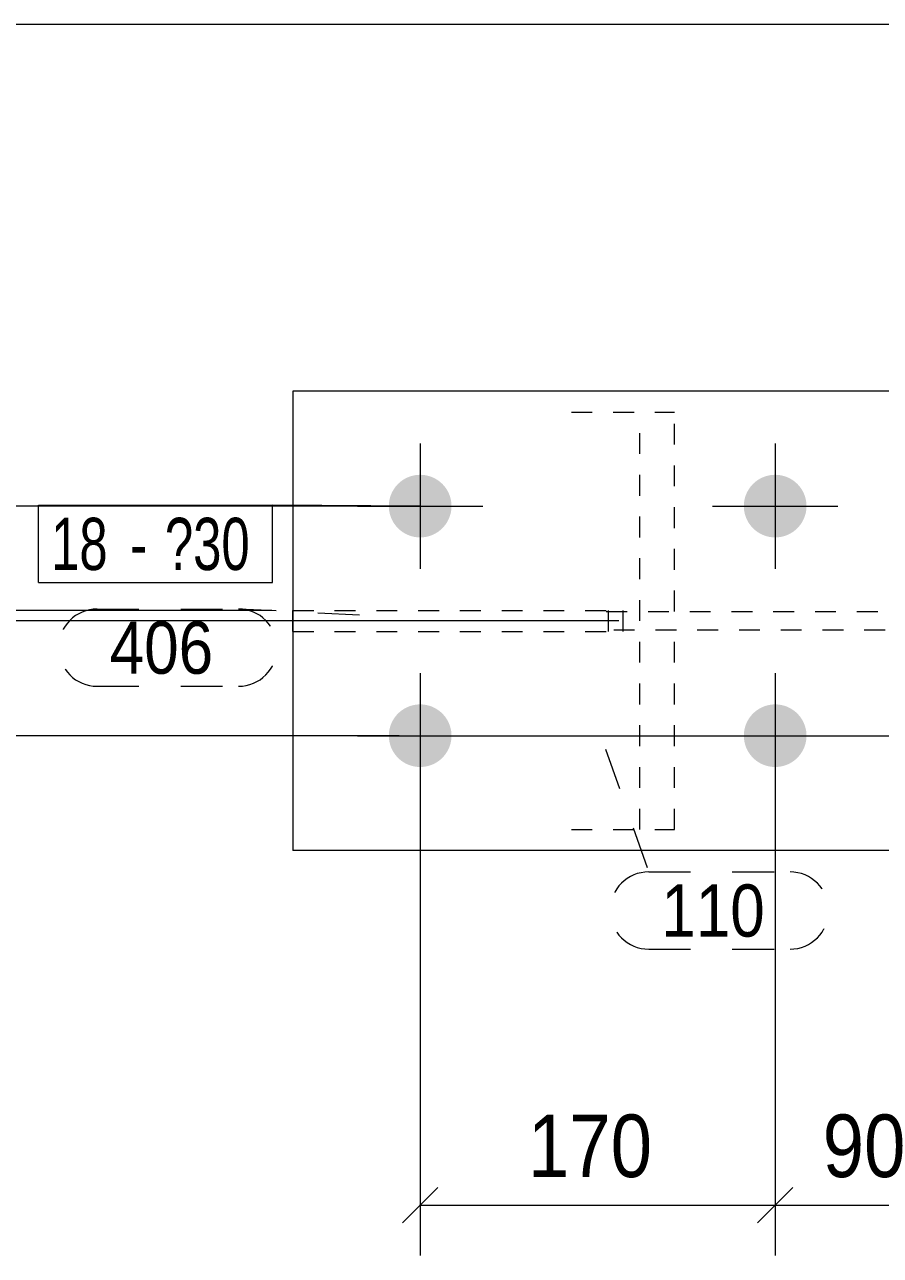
# Model space of a CAD drawing. Header units: millimetres. Extents: x 2 to 579, y 1 to 825.
# Drawn here: x 180.6 to 221.6, y 766 to 825 of the extents above; entities that cross this region are included whole.
import ezdxf

# ---------------------------------------------------------------- set-up
doc = ezdxf.new("R2010")
doc.units = ezdxf.units.MM
for name, pattern in [('XKITLINE00', [0]), ('XKITLINE01', [4, 1, -1, 1, -1]), ('XKITLINE02', [4, 2, -2]), ('XKITLINE03', [6, 3, -1, 1, -1])]:
    doc.linetypes.add(name, pattern=pattern)
for name, color, linetype, lineweight in [('Bolt', 3, 'Continuous', 0), ('BoltMark', 7, 'Continuous', 0), ('Dimensions', 7, 'Continuous', 0), ('DrawingSheet', 5, 'Continuous', 0), ('Part', 2, 'Continuous', 0), ('PartMark', 7, 'Continuous', 0)]:
    doc.layers.add(name, color=color, linetype=linetype, lineweight=lineweight)
doc.styles.add('ARIAL', font='ARIAL.TTF')
doc.styles.add('ARIAL_NARROW', font='ARIALN.TTF')

# ---------------------------------------------------------------- blocks, each defined once
blk = doc.blocks.new('*A92')
at = {"layer": 'Bolt'}
for points in [[(199.608, 803.43), (199.645, 803.428), (199.681, 803.426), (199.718, 803.423), (199.755, 803.419), (199.791, 803.414), (199.827, 803.408), (199.864, 803.401), (199.9, 803.394), (199.935, 803.385), (199.971, 803.376), (200.006, 803.366), (200.041, 803.355), (200.076, 803.343), (200.111, 803.33), (200.145, 803.316), (200.179, 803.302), (200.212, 803.286), (200.245, 803.27), (200.278, 803.253), (200.31, 803.235), (200.342, 803.217), (200.373, 803.198), (200.404, 803.177), (200.435, 803.157), (200.465, 803.135), (200.494, 803.113), (200.523, 803.09), (200.551, 803.066), (200.578, 803.042), (200.605, 803.017), (200.632, 802.991), (200.657, 802.965), (200.682, 802.938), (200.707, 802.91), (200.73, 802.882), (200.753, 802.853), (200.776, 802.824), (200.797, 802.794), (200.818, 802.764), (200.838, 802.733), (200.858, 802.701), (200.876, 802.67), (200.894, 802.637), (200.911, 802.605), (200.927, 802.572), (200.942, 802.538), (200.957, 802.504), (200.97, 802.47), (200.983, 802.436), (200.995, 802.401), (201.006, 802.366), (201.017, 802.33), (201.026, 802.295), (201.035, 802.259), (201.042, 802.223), (201.049, 802.187), (201.055, 802.15), (201.06, 802.114), (201.064, 802.077), (201.067, 802.041), (201.069, 802.004), (201.07, 801.967), (201.071, 801.93), (201.07, 801.893), (201.069, 801.857), (201.067, 801.82), (201.064, 801.783), (201.06, 801.747), (201.055, 801.71), (201.049, 801.674), (201.042, 801.638), (201.035, 801.602), (201.026, 801.566), (201.017, 801.53), (201.006, 801.495), (200.995, 801.46), (200.983, 801.425), (200.97, 801.39), (200.957, 801.356), (200.942, 801.322), (200.927, 801.289), (200.911, 801.256), (200.894, 801.223), (200.876, 801.191), (200.858, 801.159), (200.838, 801.128), (200.818, 801.097), (200.797, 801.067), (200.776, 801.037), (200.753, 801.007), (200.73, 800.979), (200.707, 800.951), (200.682, 800.923), (200.657, 800.896), (200.632, 800.87), (200.605, 800.844), (200.578, 800.819), (200.551, 800.794), (200.523, 800.771), (200.494, 800.748), (200.465, 800.725), (200.435, 800.704), (200.404, 800.683), (200.373, 800.663), (200.342, 800.644), (200.31, 800.625), (200.278, 800.607), (200.245, 800.59), (200.212, 800.574), (200.179, 800.559), (200.145, 800.544), (200.111, 800.531), (200.076, 800.518), (200.041, 800.506), (200.006, 800.495), (199.971, 800.485), (199.935, 800.475), (199.9, 800.467), (199.864, 800.459), (199.827, 800.452), (199.791, 800.447), (199.755, 800.442), (199.718, 800.438), (199.681, 800.434), (199.645, 800.432), (199.608, 800.431), (199.571, 800.43), (199.534, 800.431), (199.497, 800.432), (199.461, 800.434), (199.424, 800.438), (199.387, 800.442), (199.351, 800.447), (199.315, 800.452), (199.278, 800.459), (199.242, 800.467), (199.206, 800.475), (199.171, 800.485), (199.136, 800.495), (199.1, 800.506), (199.066, 800.518), (199.031, 800.531), (198.997, 800.544), (198.963, 800.559), (198.93, 800.574), (198.897, 800.59), (198.864, 800.607), (198.832, 800.625), (198.8, 800.644), (198.768, 800.663), (198.738, 800.683), (198.707, 800.704), (198.677, 800.725), (198.648, 800.748), (198.619, 800.771), (198.591, 800.794), (198.564, 800.819), (198.537, 800.844), (198.51, 800.87), (198.485, 800.896), (198.46, 800.923), (198.435, 800.951), (198.411, 800.979), (198.388, 801.007), (198.366, 801.037), (198.345, 801.067), (198.324, 801.097), (198.304, 801.128), (198.284, 801.159), (198.266, 801.191), (198.248, 801.223), (198.231, 801.256), (198.215, 801.289), (198.2, 801.322), (198.185, 801.356), (198.171, 801.39), (198.159, 801.425), (198.147, 801.46), (198.136, 801.495), (198.125, 801.53), (198.116, 801.566), (198.107, 801.602), (198.1, 801.638), (198.093, 801.674), (198.087, 801.71), (198.082, 801.747), (198.078, 801.783), (198.075, 801.82), (198.073, 801.857), (198.071, 801.893), (198.071, 801.93), (198.071, 801.967), (198.073, 802.004), (198.075, 802.041), (198.078, 802.077), (198.082, 802.114), (198.087, 802.15), (198.093, 802.187), (198.1, 802.223), (198.107, 802.259), (198.116, 802.295), (198.125, 802.33), (198.136, 802.366), (198.147, 802.401), (198.159, 802.436), (198.171, 802.47), (198.185, 802.504), (198.2, 802.538), (198.215, 802.572), (198.231, 802.605), (198.248, 802.637), (198.266, 802.67), (198.284, 802.701), (198.304, 802.733), (198.324, 802.764), (198.345, 802.794), (198.366, 802.824), (198.388, 802.853), (198.411, 802.882), (198.435, 802.91), (198.46, 802.938), (198.485, 802.965), (198.51, 802.991), (198.537, 803.017), (198.564, 803.042), (198.591, 803.066), (198.619, 803.09), (198.648, 803.113), (198.677, 803.135), (198.707, 803.157), (198.738, 803.177), (198.768, 803.198), (198.8, 803.217), (198.832, 803.235), (198.864, 803.253), (198.897, 803.27), (198.93, 803.286), (198.963, 803.302), (198.997, 803.316), (199.031, 803.33), (199.066, 803.343), (199.1, 803.355), (199.136, 803.366), (199.171, 803.376), (199.206, 803.385), (199.242, 803.394), (199.278, 803.401), (199.315, 803.408), (199.351, 803.414), (199.387, 803.419), (199.424, 803.423), (199.461, 803.426), (199.497, 803.428), (199.534, 803.43), (199.571, 803.43)], [(216.608, 803.43), (216.645, 803.428), (216.681, 803.426), (216.718, 803.423), (216.755, 803.419), (216.791, 803.414), (216.827, 803.408), (216.864, 803.401), (216.9, 803.394), (216.935, 803.385), (216.971, 803.376), (217.006, 803.366), (217.041, 803.355), (217.076, 803.343), (217.111, 803.33), (217.145, 803.316), (217.179, 803.302), (217.212, 803.286), (217.245, 803.27), (217.278, 803.253), (217.31, 803.235), (217.342, 803.217), (217.373, 803.198), (217.404, 803.177), (217.435, 803.157), (217.465, 803.135), (217.494, 803.113), (217.523, 803.09), (217.551, 803.066), (217.578, 803.042), (217.605, 803.017), (217.632, 802.991), (217.657, 802.965), (217.682, 802.938), (217.707, 802.91), (217.73, 802.882), (217.753, 802.853), (217.776, 802.824), (217.797, 802.794), (217.818, 802.764), (217.838, 802.733), (217.858, 802.701), (217.876, 802.67), (217.894, 802.637), (217.911, 802.605), (217.927, 802.572), (217.942, 802.538), (217.957, 802.504), (217.97, 802.47), (217.983, 802.436), (217.995, 802.401), (218.006, 802.366), (218.017, 802.33), (218.026, 802.295), (218.035, 802.259), (218.042, 802.223), (218.049, 802.187), (218.055, 802.15), (218.06, 802.114), (218.064, 802.077), (218.067, 802.041), (218.069, 802.004), (218.07, 801.967), (218.071, 801.93), (218.07, 801.893), (218.069, 801.857), (218.067, 801.82), (218.064, 801.783), (218.06, 801.747), (218.055, 801.71), (218.049, 801.674), (218.042, 801.638), (218.035, 801.602), (218.026, 801.566), (218.017, 801.53), (218.006, 801.495), (217.995, 801.46), (217.983, 801.425), (217.97, 801.39), (217.957, 801.356), (217.942, 801.322), (217.927, 801.289), (217.911, 801.256), (217.894, 801.223), (217.876, 801.191), (217.858, 801.159), (217.838, 801.128), (217.818, 801.097), (217.797, 801.067), (217.776, 801.037), (217.753, 801.007), (217.73, 800.979), (217.707, 800.951), (217.682, 800.923), (217.657, 800.896), (217.632, 800.87), (217.605, 800.844), (217.578, 800.819), (217.551, 800.794), (217.523, 800.771), (217.494, 800.748), (217.465, 800.725), (217.435, 800.704), (217.404, 800.683), (217.373, 800.663), (217.342, 800.644), (217.31, 800.625), (217.278, 800.607), (217.245, 800.59), (217.212, 800.574), (217.179, 800.559), (217.145, 800.544), (217.111, 800.531), (217.076, 800.518), (217.041, 800.506), (217.006, 800.495), (216.971, 800.485), (216.935, 800.475), (216.9, 800.467), (216.864, 800.459), (216.827, 800.452), (216.791, 800.447), (216.755, 800.442), (216.718, 800.438), (216.681, 800.434), (216.645, 800.432), (216.608, 800.431), (216.571, 800.43), (216.534, 800.431), (216.497, 800.432), (216.461, 800.434), (216.424, 800.438), (216.387, 800.442), (216.351, 800.447), (216.315, 800.452), (216.278, 800.459), (216.242, 800.467), (216.206, 800.475), (216.171, 800.485), (216.136, 800.495), (216.1, 800.506), (216.066, 800.518), (216.031, 800.531), (215.997, 800.544), (215.963, 800.559), (215.93, 800.574), (215.897, 800.59), (215.864, 800.607), (215.832, 800.625), (215.8, 800.644), (215.768, 800.663), (215.738, 800.683), (215.707, 800.704), (215.677, 800.725), (215.648, 800.748), (215.619, 800.771), (215.591, 800.794), (215.564, 800.819), (215.537, 800.844), (215.51, 800.87), (215.485, 800.896), (215.46, 800.923), (215.435, 800.951), (215.411, 800.979), (215.388, 801.007), (215.366, 801.037), (215.345, 801.067), (215.324, 801.097), (215.304, 801.128), (215.284, 801.159), (215.266, 801.191), (215.248, 801.223), (215.231, 801.256), (215.215, 801.289), (215.2, 801.322), (215.185, 801.356), (215.171, 801.39), (215.159, 801.425), (215.147, 801.46), (215.136, 801.495), (215.125, 801.53), (215.116, 801.566), (215.107, 801.602), (215.1, 801.638), (215.093, 801.674), (215.087, 801.71), (215.082, 801.747), (215.078, 801.783), (215.075, 801.82), (215.073, 801.857), (215.071, 801.893), (215.071, 801.93), (215.071, 801.967), (215.073, 802.004), (215.075, 802.041), (215.078, 802.077), (215.082, 802.114), (215.087, 802.15), (215.093, 802.187), (215.1, 802.223), (215.107, 802.259), (215.116, 802.295), (215.125, 802.33), (215.136, 802.366), (215.147, 802.401), (215.159, 802.436), (215.171, 802.47), (215.185, 802.504), (215.2, 802.538), (215.215, 802.572), (215.231, 802.605), (215.248, 802.637), (215.266, 802.67), (215.284, 802.701), (215.304, 802.733), (215.324, 802.764), (215.345, 802.794), (215.366, 802.824), (215.388, 802.853), (215.411, 802.882), (215.435, 802.91), (215.46, 802.938), (215.485, 802.965), (215.51, 802.991), (215.537, 803.017), (215.564, 803.042), (215.591, 803.066), (215.619, 803.09), (215.648, 803.113), (215.677, 803.135), (215.707, 803.157), (215.738, 803.177), (215.768, 803.198), (215.8, 803.217), (215.832, 803.235), (215.864, 803.253), (215.897, 803.27), (215.93, 803.286), (215.963, 803.302), (215.997, 803.316), (216.031, 803.33), (216.066, 803.343), (216.1, 803.355), (216.136, 803.366), (216.171, 803.376), (216.206, 803.385), (216.242, 803.394), (216.278, 803.401), (216.315, 803.408), (216.351, 803.414), (216.387, 803.419), (216.424, 803.423), (216.461, 803.426), (216.497, 803.428), (216.534, 803.43), (216.571, 803.43)], [(199.608, 792.43), (199.645, 792.428), (199.681, 792.426), (199.718, 792.423), (199.755, 792.419), (199.791, 792.414), (199.827, 792.408), (199.864, 792.401), (199.9, 792.394), (199.935, 792.385), (199.971, 792.376), (200.006, 792.366), (200.041, 792.355), (200.076, 792.343), (200.111, 792.33), (200.145, 792.316), (200.179, 792.302), (200.212, 792.286), (200.245, 792.27), (200.278, 792.253), (200.31, 792.235), (200.342, 792.217), (200.373, 792.198), (200.404, 792.177), (200.435, 792.157), (200.465, 792.135), (200.494, 792.113), (200.523, 792.09), (200.551, 792.066), (200.578, 792.042), (200.605, 792.017), (200.632, 791.991), (200.657, 791.965), (200.682, 791.938), (200.707, 791.91), (200.73, 791.882), (200.753, 791.853), (200.776, 791.824), (200.797, 791.794), (200.818, 791.764), (200.838, 791.733), (200.858, 791.701), (200.876, 791.67), (200.894, 791.637), (200.911, 791.605), (200.927, 791.572), (200.942, 791.538), (200.957, 791.504), (200.97, 791.47), (200.983, 791.436), (200.995, 791.401), (201.006, 791.366), (201.017, 791.33), (201.026, 791.295), (201.035, 791.259), (201.042, 791.223), (201.049, 791.187), (201.055, 791.15), (201.06, 791.114), (201.064, 791.077), (201.067, 791.041), (201.069, 791.004), (201.07, 790.967), (201.071, 790.93), (201.07, 790.893), (201.069, 790.857), (201.067, 790.82), (201.064, 790.783), (201.06, 790.747), (201.055, 790.71), (201.049, 790.674), (201.042, 790.638), (201.035, 790.602), (201.026, 790.566), (201.017, 790.53), (201.006, 790.495), (200.995, 790.46), (200.983, 790.425), (200.97, 790.39), (200.957, 790.356), (200.942, 790.322), (200.927, 790.289), (200.911, 790.256), (200.894, 790.223), (200.876, 790.191), (200.858, 790.159), (200.838, 790.128), (200.818, 790.097), (200.797, 790.067), (200.776, 790.037), (200.753, 790.007), (200.73, 789.979), (200.707, 789.951), (200.682, 789.923), (200.657, 789.896), (200.632, 789.87), (200.605, 789.844), (200.578, 789.819), (200.551, 789.794), (200.523, 789.771), (200.494, 789.748), (200.465, 789.725), (200.435, 789.704), (200.404, 789.683), (200.373, 789.663), (200.342, 789.644), (200.31, 789.625), (200.278, 789.607), (200.245, 789.59), (200.212, 789.574), (200.179, 789.559), (200.145, 789.544), (200.111, 789.531), (200.076, 789.518), (200.041, 789.506), (200.006, 789.495), (199.971, 789.485), (199.935, 789.475), (199.9, 789.467), (199.864, 789.459), (199.827, 789.452), (199.791, 789.447), (199.755, 789.442), (199.718, 789.438), (199.681, 789.434), (199.645, 789.432), (199.608, 789.431), (199.571, 789.43), (199.534, 789.431), (199.497, 789.432), (199.461, 789.434), (199.424, 789.438), (199.387, 789.442), (199.351, 789.447), (199.315, 789.452), (199.278, 789.459), (199.242, 789.467), (199.206, 789.475), (199.171, 789.485), (199.136, 789.495), (199.1, 789.506), (199.066, 789.518), (199.031, 789.531), (198.997, 789.544), (198.963, 789.559), (198.93, 789.574), (198.897, 789.59), (198.864, 789.607), (198.832, 789.625), (198.8, 789.644), (198.768, 789.663), (198.738, 789.683), (198.707, 789.704), (198.677, 789.725), (198.648, 789.748), (198.619, 789.771), (198.591, 789.794), (198.564, 789.819), (198.537, 789.844), (198.51, 789.87), (198.485, 789.896), (198.46, 789.923), (198.435, 789.951), (198.411, 789.979), (198.388, 790.007), (198.366, 790.037), (198.345, 790.067), (198.324, 790.097), (198.304, 790.128), (198.284, 790.159), (198.266, 790.191), (198.248, 790.223), (198.231, 790.256), (198.215, 790.289), (198.2, 790.322), (198.185, 790.356), (198.171, 790.39), (198.159, 790.425), (198.147, 790.46), (198.136, 790.495), (198.125, 790.53), (198.116, 790.566), (198.107, 790.602), (198.1, 790.638), (198.093, 790.674), (198.087, 790.71), (198.082, 790.747), (198.078, 790.783), (198.075, 790.82), (198.073, 790.857), (198.071, 790.893), (198.071, 790.93), (198.071, 790.967), (198.073, 791.004), (198.075, 791.041), (198.078, 791.077), (198.082, 791.114), (198.087, 791.15), (198.093, 791.187), (198.1, 791.223), (198.107, 791.259), (198.116, 791.295), (198.125, 791.33), (198.136, 791.366), (198.147, 791.401), (198.159, 791.436), (198.171, 791.47), (198.185, 791.504), (198.2, 791.538), (198.215, 791.572), (198.231, 791.605), (198.248, 791.637), (198.266, 791.67), (198.284, 791.701), (198.304, 791.733), (198.324, 791.764), (198.345, 791.794), (198.366, 791.824), (198.388, 791.853), (198.411, 791.882), (198.435, 791.91), (198.46, 791.938), (198.485, 791.965), (198.51, 791.991), (198.537, 792.017), (198.564, 792.042), (198.591, 792.066), (198.619, 792.09), (198.648, 792.113), (198.677, 792.135), (198.707, 792.157), (198.738, 792.177), (198.768, 792.198), (198.8, 792.217), (198.832, 792.235), (198.864, 792.253), (198.897, 792.27), (198.93, 792.286), (198.963, 792.302), (198.997, 792.316), (199.031, 792.33), (199.066, 792.343), (199.1, 792.355), (199.136, 792.366), (199.171, 792.376), (199.206, 792.385), (199.242, 792.394), (199.278, 792.401), (199.315, 792.408), (199.351, 792.414), (199.387, 792.419), (199.424, 792.423), (199.461, 792.426), (199.497, 792.428), (199.534, 792.43), (199.571, 792.43)], [(216.608, 792.43), (216.645, 792.428), (216.681, 792.426), (216.718, 792.423), (216.755, 792.419), (216.791, 792.414), (216.827, 792.408), (216.864, 792.401), (216.9, 792.394), (216.935, 792.385), (216.971, 792.376), (217.006, 792.366), (217.041, 792.355), (217.076, 792.343), (217.111, 792.33), (217.145, 792.316), (217.179, 792.302), (217.212, 792.286), (217.245, 792.27), (217.278, 792.253), (217.31, 792.235), (217.342, 792.217), (217.373, 792.198), (217.404, 792.177), (217.435, 792.157), (217.465, 792.135), (217.494, 792.113), (217.523, 792.09), (217.551, 792.066), (217.578, 792.042), (217.605, 792.017), (217.632, 791.991), (217.657, 791.965), (217.682, 791.938), (217.707, 791.91), (217.73, 791.882), (217.753, 791.853), (217.776, 791.824), (217.797, 791.794), (217.818, 791.764), (217.838, 791.733), (217.858, 791.701), (217.876, 791.67), (217.894, 791.637), (217.911, 791.605), (217.927, 791.572), (217.942, 791.538), (217.957, 791.504), (217.97, 791.47), (217.983, 791.436), (217.995, 791.401), (218.006, 791.366), (218.017, 791.33), (218.026, 791.295), (218.035, 791.259), (218.042, 791.223), (218.049, 791.187), (218.055, 791.15), (218.06, 791.114), (218.064, 791.077), (218.067, 791.041), (218.069, 791.004), (218.07, 790.967), (218.071, 790.93), (218.07, 790.893), (218.069, 790.857), (218.067, 790.82), (218.064, 790.783), (218.06, 790.747), (218.055, 790.71), (218.049, 790.674), (218.042, 790.638), (218.035, 790.602), (218.026, 790.566), (218.017, 790.53), (218.006, 790.495), (217.995, 790.46), (217.983, 790.425), (217.97, 790.39), (217.957, 790.356), (217.942, 790.322), (217.927, 790.289), (217.911, 790.256), (217.894, 790.223), (217.876, 790.191), (217.858, 790.159), (217.838, 790.128), (217.818, 790.097), (217.797, 790.067), (217.776, 790.037), (217.753, 790.007), (217.73, 789.979), (217.707, 789.951), (217.682, 789.923), (217.657, 789.896), (217.632, 789.87), (217.605, 789.844), (217.578, 789.819), (217.551, 789.794), (217.523, 789.771), (217.494, 789.748), (217.465, 789.725), (217.435, 789.704), (217.404, 789.683), (217.373, 789.663), (217.342, 789.644), (217.31, 789.625), (217.278, 789.607), (217.245, 789.59), (217.212, 789.574), (217.179, 789.559), (217.145, 789.544), (217.111, 789.531), (217.076, 789.518), (217.041, 789.506), (217.006, 789.495), (216.971, 789.485), (216.935, 789.475), (216.9, 789.467), (216.864, 789.459), (216.827, 789.452), (216.791, 789.447), (216.755, 789.442), (216.718, 789.438), (216.681, 789.434), (216.645, 789.432), (216.608, 789.431), (216.571, 789.43), (216.534, 789.431), (216.497, 789.432), (216.461, 789.434), (216.424, 789.438), (216.387, 789.442), (216.351, 789.447), (216.315, 789.452), (216.278, 789.459), (216.242, 789.467), (216.206, 789.475), (216.171, 789.485), (216.136, 789.495), (216.1, 789.506), (216.066, 789.518), (216.031, 789.531), (215.997, 789.544), (215.963, 789.559), (215.93, 789.574), (215.897, 789.59), (215.864, 789.607), (215.832, 789.625), (215.8, 789.644), (215.768, 789.663), (215.738, 789.683), (215.707, 789.704), (215.677, 789.725), (215.648, 789.748), (215.619, 789.771), (215.591, 789.794), (215.564, 789.819), (215.537, 789.844), (215.51, 789.87), (215.485, 789.896), (215.46, 789.923), (215.435, 789.951), (215.411, 789.979), (215.388, 790.007), (215.366, 790.037), (215.345, 790.067), (215.324, 790.097), (215.304, 790.128), (215.284, 790.159), (215.266, 790.191), (215.248, 790.223), (215.231, 790.256), (215.215, 790.289), (215.2, 790.322), (215.185, 790.356), (215.171, 790.39), (215.159, 790.425), (215.147, 790.46), (215.136, 790.495), (215.125, 790.53), (215.116, 790.566), (215.107, 790.602), (215.1, 790.638), (215.093, 790.674), (215.087, 790.71), (215.082, 790.747), (215.078, 790.783), (215.075, 790.82), (215.073, 790.857), (215.071, 790.893), (215.071, 790.93), (215.071, 790.967), (215.073, 791.004), (215.075, 791.041), (215.078, 791.077), (215.082, 791.114), (215.087, 791.15), (215.093, 791.187), (215.1, 791.223), (215.107, 791.259), (215.116, 791.295), (215.125, 791.33), (215.136, 791.366), (215.147, 791.401), (215.159, 791.436), (215.171, 791.47), (215.185, 791.504), (215.2, 791.538), (215.215, 791.572), (215.231, 791.605), (215.248, 791.637), (215.266, 791.67), (215.284, 791.701), (215.304, 791.733), (215.324, 791.764), (215.345, 791.794), (215.366, 791.824), (215.388, 791.853), (215.411, 791.882), (215.435, 791.91), (215.46, 791.938), (215.485, 791.965), (215.51, 791.991), (215.537, 792.017), (215.564, 792.042), (215.591, 792.066), (215.619, 792.09), (215.648, 792.113), (215.677, 792.135), (215.707, 792.157), (215.738, 792.177), (215.768, 792.198), (215.8, 792.217), (215.832, 792.235), (215.864, 792.253), (215.897, 792.27), (215.93, 792.286), (215.963, 792.302), (215.997, 792.316), (216.031, 792.33), (216.066, 792.343), (216.1, 792.355), (216.136, 792.366), (216.171, 792.376), (216.206, 792.385), (216.242, 792.394), (216.278, 792.401), (216.315, 792.408), (216.351, 792.414), (216.387, 792.419), (216.424, 792.423), (216.461, 792.426), (216.497, 792.428), (216.534, 792.43), (216.571, 792.43)]]:
    blk.add_hatch(color=3, dxfattribs=at).paths.add_polyline_path(points, flags=17)
at = {"layer": 'Bolt', "color": 3, "linetype": 'XKITLINE00', "lineweight": 0}
for p, q in [((199.571, 804.93), (199.571, 798.93)), ((216.571, 804.93), (216.571, 798.93)), ((196.571, 801.93), (202.571, 801.93)), ((213.571, 801.93), (219.571, 801.93)), ((199.571, 793.93), (199.571, 787.93)), ((216.571, 793.93), (216.571, 787.93)), ((196.571, 790.93), (202.571, 790.93)), ((213.571, 790.93), (219.571, 790.93))]:
    blk.add_line(p, q, dxfattribs=at)
blk = doc.blocks.new('*A96')
at = {"layer": 'Part', "color": 2, "linetype": 'XKITLINE00', "lineweight": 0}
for p, q in [((326.476, 807.43), (193.474, 807.43)), ((193.474, 807.43), (193.474, 785.43)), ((326.476, 785.43), (193.474, 785.43))]:
    blk.add_line(p, q, dxfattribs=at)
blk = doc.blocks.new('*A97')
at = {"layer": 'Part', "color": 7, "linetype": 'XKITLINE01', "lineweight": 0}
for p, q in [((193.474, 796.93), (209.27, 796.93)), ((193.474, 795.93), (193.474, 796.93)), ((208.583, 795.93), (208.583, 796.93)), ((209.27, 796.93), (209.27, 795.93)), ((193.474, 795.93), (209.27, 795.93))]:
    blk.add_line(p, q, dxfattribs=at)
blk = doc.blocks.new('*A98')
at = {"layer": 'Part', "color": 7, "linetype": 'XKITLINE01', "lineweight": 0}
for p, q in [((206.815, 806.43), (211.749, 806.43)), ((210.083, 786.43), (210.083, 806.43)), ((211.749, 796.88), (211.749, 806.43)), ((208.481, 796.88), (255.839, 796.88)), ((255.27, 795.98), (255.27, 796.88)), ((255.839, 796.88), (255.839, 795.98)), ((255.839, 795.98), (208.481, 795.98)), ((211.749, 786.43), (211.749, 795.98)), ((206.815, 786.43), (211.749, 786.43))]:
    blk.add_line(p, q, dxfattribs=at)
at = {"layer": 'Part', "color": 7, "linetype": 'XKITLINE03', "lineweight": 0}
blk.add_line((242.279, 796.43), (233.59, 796.43), dxfattribs=at)
blk = doc.blocks.new('*A120')
at = {"layer": 'DrawingSheet', "color": 5, "linetype": 'XKITLINE00', "lineweight": 0}
blk.add_line((579, 825), (5, 825), dxfattribs=at)
blk = doc.blocks.new('*A240')
at = {"layer": 'Dimensions', "color": 7, "linetype": 'XKITLINE00', "lineweight": 0}
for p, q in [((164.551, 802.779), (166.249, 801.082)), ((198.571, 801.93), (162.55, 801.93)), ((165.4, 790.93), (165.4, 801.93)), ((164.551, 791.779), (166.249, 790.082)), ((198.571, 790.93), (162.55, 790.93))]:
    blk.add_line(p, q, dxfattribs=at)
at = {"layer": 'Dimensions', "color": 3}
for p in [(165.4, 801.93), (165.4, 790.93)]:
    blk.add_point(p, dxfattribs=at)
at = {"layer": 'Dimensions', "color": 3, "style": 'ARIAL', "width": 0.85}
blk.add_text('110', height=3, rotation=90.00021, dxfattribs=at).set_placement((164.05, 793.093))
blk = doc.blocks.new('*A243')
at = {"layer": 'Dimensions', "color": 7, "linetype": 'XKITLINE00', "lineweight": 0}
for p, q in [((176.551, 797.779), (178.249, 796.082)), ((176.551, 797.279), (178.249, 795.582)), ((192.474, 796.93), (174.55, 796.93)), ((177.4, 796.43), (177.4, 796.93)), ((209.083, 796.43), (174.55, 796.43))]:
    blk.add_line(p, q, dxfattribs=at)
at = {"layer": 'Dimensions', "color": 3}
for p in [(177.4, 796.93), (177.4, 796.43)]:
    blk.add_point(p, dxfattribs=at)
at = {"layer": 'Dimensions', "color": 3, "style": 'ARIAL', "width": 0.85}
blk.add_text('5', height=3, rotation=90.00021, dxfattribs=at).set_placement((176.05, 795.568))
blk = doc.blocks.new('*A244')
at = {"layer": 'Dimensions', "color": 7, "linetype": 'XKITLINE00', "lineweight": 0}
blk.add_line((200.571, 790.93), (355.8, 790.93), dxfattribs=at)
blk = doc.blocks.new('*A245')
at = {"layer": 'Dimensions', "color": 7, "linetype": 'XKITLINE00', "lineweight": 0}
for p, q in [((199.571, 789.93), (199.571, 766.03)), ((216.571, 789.93), (216.571, 766.03)), ((200.419, 769.279), (198.722, 767.582)), ((217.419, 769.279), (215.722, 767.582)), ((199.571, 768.43), (216.571, 768.43))]:
    blk.add_line(p, q, dxfattribs=at)
at = {"layer": 'Dimensions', "color": 3}
for p in [(199.571, 768.43), (216.571, 768.43)]:
    blk.add_point(p, dxfattribs=at)
at = {"layer": 'Dimensions', "color": 3, "style": 'ARIAL', "width": 0.85}
blk.add_text('170', height=3, dxfattribs=at).set_placement((204.733, 769.78))
blk = doc.blocks.new('*A246')
at = {"layer": 'Dimensions', "color": 7, "linetype": 'XKITLINE00', "lineweight": 0}
for p, q in [((216.571, 789.93), (216.571, 766.03)), ((225.571, 789.93), (225.571, 766.03)), ((217.419, 769.279), (215.722, 767.582)), ((226.419, 769.279), (224.722, 767.582)), ((216.571, 768.43), (225.571, 768.43))]:
    blk.add_line(p, q, dxfattribs=at)
at = {"layer": 'Dimensions', "color": 3}
for p in [(216.571, 768.43), (225.571, 768.43)]:
    blk.add_point(p, dxfattribs=at)
at = {"layer": 'Dimensions', "color": 3, "style": 'ARIAL', "width": 0.85}
blk.add_text('90', height=3, dxfattribs=at).set_placement((218.846, 769.78))
blk = doc.blocks.new('*A254')
at = {"layer": 'BoltMark', "color": 7, "linetype": 'XKITLINE00', "lineweight": 0}
for p, q in [((181.297, 801.969), (192.505, 801.969)), ((181.297, 798.269), (181.297, 801.969)), ((192.505, 798.269), (192.505, 801.969)), ((199.571, 801.93), (192.505, 801.969)), ((181.297, 798.269), (192.505, 798.269))]:
    blk.add_line(p, q, dxfattribs=at)
at = {"layer": 'BoltMark', "color": 3, "style": 'ARIAL_NARROW', "width": 0.85}
for s, p in [('18', (181.897, 798.869)), ('?30', (187.346, 798.869)), ('-', (185.686, 798.869))]:
    blk.add_text(s, height=2.5, dxfattribs=at).set_placement(p)
blk = doc.blocks.new('*A259')
at = {"layer": 'PartMark', "color": 7, "linetype": 'XKITLINE02', "lineweight": 0}
for p, q in [((208.449, 790.281), (210.519, 784.403)), ((210.519, 784.403), (217.282, 784.403)), ((210.519, 780.703), (217.282, 780.703))]:
    blk.add_line(p, q, dxfattribs=at)
for centre, start, end in [((210.519, 782.553), 90, 270), ((217.282, 782.553), 270, 90)]:
    blk.add_arc(centre, 1.85, start, end, dxfattribs=at)
at = {"layer": 'PartMark', "color": 3, "style": 'ARIAL', "width": 0.85}
blk.add_text('110', height=2.5, dxfattribs=at).set_placement((211.119, 781.303))
blk = doc.blocks.new('*A260')
at = {"layer": 'PartMark', "color": 7, "linetype": 'XKITLINE02', "lineweight": 0}
for p, q in [((184.104, 796.998), (190.867, 796.998)), ((196.663, 796.701), (190.867, 796.998)), ((184.104, 793.298), (190.867, 793.298))]:
    blk.add_line(p, q, dxfattribs=at)
for centre, start, end in [((184.104, 795.148), 90, 270), ((190.867, 795.148), 270, 90)]:
    blk.add_arc(centre, 1.85, start, end, dxfattribs=at)
at = {"layer": 'PartMark', "color": 3, "style": 'ARIAL', "width": 0.85}
blk.add_text('406', height=2.5, dxfattribs=at).set_placement((184.704, 793.898))

msp = doc.modelspace()

# ---------------------------------------------------------------- block references
at = {"lineweight": 0}
for name in ['*A120', '*A96', '*A98', '*A92', '*A240', '*A254', '*A243', '*A244', '*A260', '*A97', '*A259', '*A245', '*A246']:
    msp.add_blockref(name, (0, 0), dxfattribs=at)

doc.saveas('drawing.dxf')
